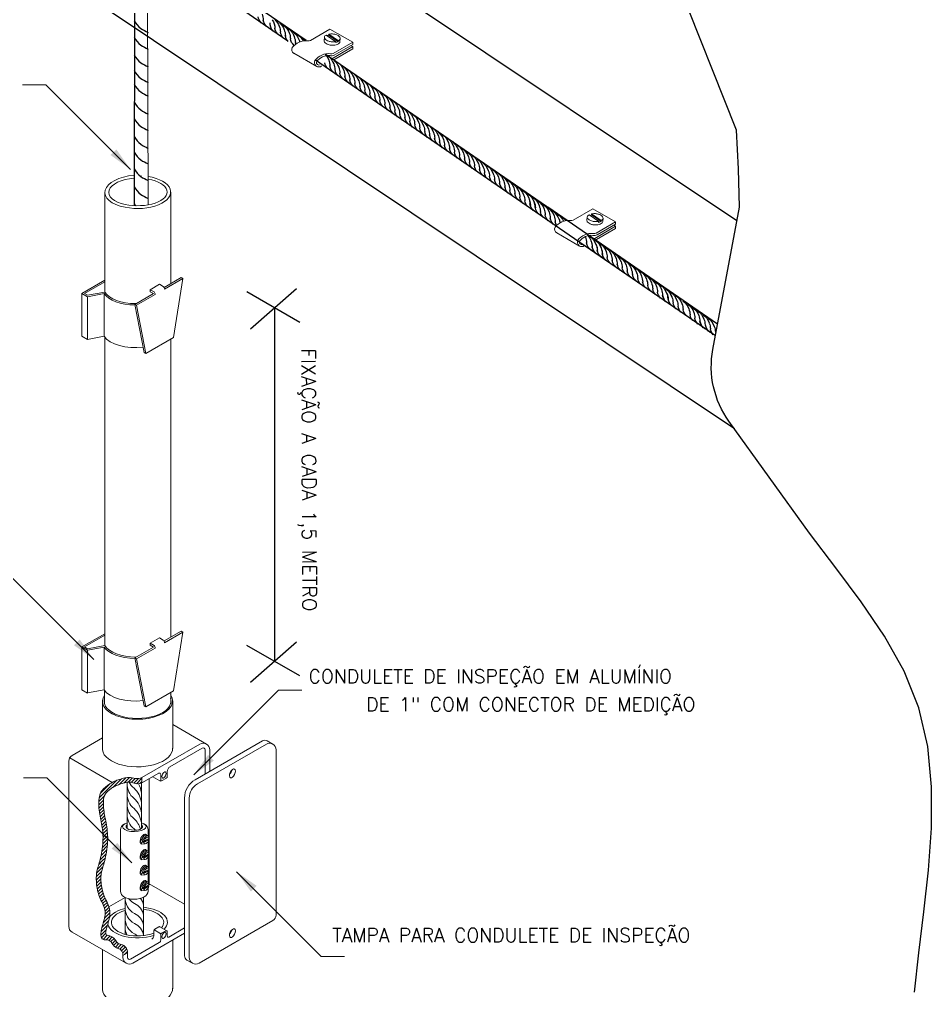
# Paper-space layout 'Layout4' of a CAD drawing. Header units: millimetres. Extents: x 16 to 267, y 19 to 196.
# Drawn here: x 104.57 to 126.52, y 135.41 to 158.77 of the extents above; entities that cross this region are included whole.
import ezdxf
from ezdxf.enums import TextEntityAlignment as Align

# ---------------------------------------------------------------- set-up
doc = ezdxf.new("R2010")
doc.units = ezdxf.units.MM
for name, color, linetype in [('C01', 1, 'Continuous'), ('C02', 42, 'Continuous'), ('C025', 42, 'Continuous'), ('C03', 7, 'Continuous')]:
    doc.layers.add(name, color=color, linetype=linetype)
doc.layers.add('Cabo 16 mm²', color=1, linetype='Continuous', lineweight=20)
doc.styles.add('80CL', font='romans.shx', dxfattribs={"height": 2})
pattern_1 = [(45, (140.13658, 92.15463), (-0.039774756, 0.039774756), [])]

# ---------------------------------------------------------------- blocks, each defined once
blk = doc.blocks.new('A$C2D186BC3')
at = {"layer": 'C02', "lineweight": 0}
for p, q in [((0.0129, 0.0398), (0.0942, 0.0867)), ((0.0129, 0.0319), (0.0942, 0.0789)), ((0.0328, 0.0309), (0.1141, 0.0779)), ((0.0942, 0.0867), (0.0942, 0.0789)), ((0.0942, 0.0789), (0.1065, 0.0734)), ((0, 0.0588), (0, 0.0318)), ((0.0129, 0.0398), (0.0129, 0.0319)), ((0.0129, 0.0319), (0.0328, 0.0231)), ((0.0328, 0.0309), (0.0328, 0.0231)), ((0.127, 0.0588), (0.127, 0.0318))]:
    blk.add_line(p, q, dxfattribs=at)
for points in [[(0.0942, 0.0867, 0.016409), (0.0892, 0.0879, 0.051099), (0.0635, 0.0906, 0.051099), (0.0378, 0.0879, 0.064948), (0.0186, 0.0813, 0.104203), (0.0039, 0.0696, 0.174705), (0, 0.0588, 0.174705), (0.0039, 0.0481, 0.06738), (0.0129, 0.0398, 0.064948)], [(0.127, 0.0588, 0.174705), (0.1231, 0.0696, 0.06738), (0.1141, 0.0779, 0.064948)], [(0, 0.0318, 0.174705), (0.0039, 0.021, 0.104203), (0.0186, 0.0093, 0.064948), (0.0378, 0.0026, 0.051099), (0.0635, 0, 0.051099), (0.0892, 0.0026, 0.064948), (0.1084, 0.0093, 0.104203), (0.1231, 0.021, 0.174705), (0.127, 0.0318, 0.174705)], [(0.0328, 0.0309, 0.016409), (0.0378, 0.0297, 0.051099), (0.0635, 0.0271, 0.051099), (0.0892, 0.0297, 0.064948), (0.1084, 0.0364, 0.104203), (0.1231, 0.0481, 0.174705), (0.127, 0.0588, 0.174705)]]:
    blk.add_lwpolyline(points, format="xyb", dxfattribs=at)

psp = doc.layouts.new('Layout4')

# ---------------------------------------------------------------- hatches: boundary and pattern name
at = {"layer": 'C01', "lineweight": 0}
h = psp.add_hatch(dxfattribs=at)
h.set_pattern_fill('ANSI31', color=256, scale=0.45, style=0)
h.set_pattern_definition(pattern_1)
h.paths.add_polyline_path([(106.805, 140.421), (106.803, 140.42), (106.778, 140.406), (106.753, 140.39), (106.728, 140.374), (106.705, 140.357), (106.682, 140.34), (106.659, 140.321), (106.636, 140.302), (106.613, 140.282), (106.592, 140.26), (106.571, 140.236), (106.552, 140.21), (106.535, 140.182), (106.52, 140.15), (106.507, 140.116), (106.497, 140.077), (106.49, 140.036), (106.485, 139.992), (106.483, 139.946), (106.482, 139.899), (106.484, 139.85), (106.487, 139.801), (106.492, 139.753), (106.498, 139.704), (106.506, 139.657), (106.514, 139.61), (106.523, 139.563), (106.532, 139.517), (106.541, 139.47), (106.55, 139.424), (106.558, 139.379), (106.566, 139.333), (106.572, 139.287), (106.578, 139.24), (106.582, 139.193), (106.584, 139.144), (106.586, 139.095), (106.585, 139.044), (106.583, 138.992), (106.579, 138.937), (106.574, 138.882), (106.567, 138.826), (106.558, 138.771), (106.549, 138.717), (106.539, 138.664), (106.528, 138.615), (106.517, 138.568), (106.507, 138.532), (106.624, 138.532), (106.626, 138.541), (106.638, 138.59), (106.649, 138.642), (106.66, 138.696), (106.67, 138.753), (106.678, 138.811), (106.686, 138.869), (106.691, 138.928), (106.696, 138.985), (106.698, 139.041), (106.698, 139.096), (106.697, 139.149), (106.694, 139.201), (106.689, 139.251), (106.684, 139.301), (106.677, 139.35), (106.669, 139.398), (106.661, 139.445), (106.652, 139.492), (106.642, 139.538), (106.633, 139.584), (106.625, 139.63), (106.617, 139.675), (106.61, 139.72), (106.604, 139.766), (106.599, 139.811), (106.596, 139.856), (106.595, 139.9), (106.595, 139.943), (106.597, 139.983), (106.601, 140.02), (106.607, 140.054), (106.615, 140.082), (106.624, 140.107), (106.634, 140.128), (106.646, 140.148), (106.659, 140.166), (106.674, 140.183), (106.691, 140.2), (106.71, 140.217), (106.73, 140.234), (106.751, 140.251), (106.772, 140.267), (106.792, 140.282), (106.814, 140.296), (106.835, 140.309), (106.857, 140.322), (106.88, 140.334), (106.904, 140.345), (106.93, 140.356), (106.956, 140.366), (106.985, 140.376), (107.014, 140.385), (107.044, 140.394), (107.074, 140.402), (107.104, 140.41), (107.118, 140.413), (107.134, 140.417), (107.162, 140.423), (107.187, 140.426), (107.21, 140.428), (107.233, 140.427), (107.258, 140.423), (107.287, 140.415), (107.305, 140.408, 0.179506), (107.523, 140.408), (107.523, 140.538, -0.165926), (107.326, 140.521), (107.323, 140.522), (107.282, 140.534), (107.244, 140.539), (107.208, 140.541), (107.175, 140.538), (107.142, 140.533), (107.11, 140.527), (107.078, 140.519), (107.045, 140.511), (107.013, 140.502), (106.981, 140.493), (106.949, 140.483), (106.918, 140.472), (106.887, 140.46), (106.858, 140.448), (106.83, 140.434)])
h = psp.add_hatch(dxfattribs=at)
h.set_pattern_fill('ANSI31', color=256, scale=0.45, style=0)
h.set_pattern_definition(pattern_1)
h.paths.add_polyline_path([(106.624, 138.532), (106.507, 138.532), (106.506, 138.526), (106.494, 138.487), (106.483, 138.45), (106.473, 138.416), (106.463, 138.383), (106.453, 138.35), (106.445, 138.316), (106.438, 138.282), (106.432, 138.245), (106.428, 138.207), (106.425, 138.168), (106.424, 138.128), (106.424, 138.086), (106.425, 138.045), (106.428, 138.002), (106.432, 137.96), (106.437, 137.917), (106.445, 137.875), (106.453, 137.833), (106.463, 137.791), (106.474, 137.75), (106.487, 137.709), (106.502, 137.669), (106.518, 137.629), (106.536, 137.59), (106.554, 137.551), (106.572, 137.513), (106.59, 137.474), (106.606, 137.436), (106.62, 137.398), (106.63, 137.359), (106.636, 137.32), (106.638, 137.28), (106.636, 137.24), (106.631, 137.199), (106.622, 137.159), (106.616, 137.134), (106.732, 137.134), (106.732, 137.134), (106.742, 137.181), (106.748, 137.229), (106.751, 137.28), (106.749, 137.332), (106.74, 137.383), (106.729, 137.425), (106.727, 137.431), (106.711, 137.477), (106.693, 137.52), (106.674, 137.56), (106.656, 137.599), (106.638, 137.637), (106.622, 137.673), (106.607, 137.709), (106.594, 137.745), (106.582, 137.782), (106.572, 137.819), (106.563, 137.857), (106.555, 137.895), (106.549, 137.934), (106.544, 137.973), (106.54, 138.011), (106.537, 138.05), (106.536, 138.088), (106.536, 138.126), (106.537, 138.162), (106.54, 138.197), (106.544, 138.23), (106.549, 138.262), (106.555, 138.291), (106.562, 138.321), (106.571, 138.351), (106.58, 138.383), (106.591, 138.417), (106.602, 138.455), (106.614, 138.496)])
h = psp.add_hatch(dxfattribs=at)
h.set_pattern_fill('ANSI31', color=256, scale=0.45, style=0)
h.set_pattern_definition(pattern_1)
h.paths.add_polyline_path([(106.69, 136.98), (106.698, 137.007), (106.709, 137.047), (106.721, 137.09), (106.732, 137.134), (106.616, 137.134), (106.612, 137.118), (106.601, 137.078), (106.59, 137.039), (106.578, 137), (106.576, 136.991)])
h = psp.add_hatch(dxfattribs=at)
h.set_pattern_fill('ANSI31', color=256, scale=0.45, style=0)
h.set_pattern_definition(pattern_1)
h.paths.add_polyline_path([(106.69, 136.98), (106.576, 136.991), (106.568, 136.962), (106.559, 136.926), (106.551, 136.89), (106.544, 136.857), (106.539, 136.825), (106.536, 136.795), (106.535, 136.767), (106.535, 136.757), (106.653, 136.77, -0.151546), (106.649, 136.795), (106.651, 136.81), (106.655, 136.837), (106.661, 136.867), (106.668, 136.9), (106.677, 136.934), (106.687, 136.969)])
h = psp.add_hatch(dxfattribs=at)
h.set_pattern_fill('ANSI31', color=256, scale=0.45, style=0)
h.set_pattern_definition(pattern_1)
h.paths.add_polyline_path([(106.653, 136.77), (106.535, 136.757), (106.535, 136.742), (106.538, 136.72), (106.542, 136.7), (106.549, 136.683), (106.557, 136.669), (106.568, 136.657), (106.581, 136.648), (106.595, 136.641), (106.611, 136.637), (106.63, 136.635), (106.649, 136.634), (106.67, 136.634), (106.692, 136.632), (106.714, 136.627), (106.735, 136.619), (106.757, 136.606), (106.778, 136.587), (106.788, 136.574, 0.009996), (106.793, 136.564), (106.872, 136.65, 0.201221), (106.688, 136.745, -0.272287)])
h = psp.add_hatch(dxfattribs=at)
h.set_pattern_fill('ANSI31', color=256, scale=0.45, style=0)
h.set_pattern_definition(pattern_1)
h.paths.add_polyline_path([(106.966, 136.422, -0.364199), (107.063, 136.26), (107.175, 136.325, 0.367718), (107.021, 136.526, -0.282329), (106.887, 136.63, 0.023274), (106.872, 136.65), (106.793, 136.564, 0.20013), (106.954, 136.426, -0.021783)])

# ---------------------------------------------------------------- linework, layer by layer
at = {"layer": 'C01'}
for p, q in [((111.236, 152.29), (110.136, 151.32)), ((111.317, 151.48), (110.047, 152.213)), ((110.713, 151.828), (110.713, 143.328)), ((111.317, 142.98), (110.047, 143.712)), ((111.236, 143.79), (110.136, 142.82))]:
    psp.add_line(p, q, dxfattribs=at)
at = {"layer": 'C01', "lineweight": 0}
for p, q in [((107.523, 140.538), (107.523, 140.408)), ((107.477, 137.627), (107.496, 137.634)), ((107.063, 136.26), (107.175, 136.325))]:
    psp.add_line(p, q, dxfattribs=at)
at = {"layer": 'C01'}
psp.add_lwpolyline([(126.106, 135.374), (126.209, 136.325), (126.33, 137.309), (126.44, 138.312), (126.511, 139.319), (126.516, 140.314), (126.425, 141.284), (126.211, 142.214), (125.857, 143.095), (125.384, 143.937), (124.825, 144.759), (124.213, 145.578), (123.58, 146.41), (121.64, 149.107, -0.204592), (121.255, 150.832), (121.892, 154.256), (121.869, 155.178), (121.82, 156.107), (118.955, 163.325)], format="xyb", dxfattribs=at)
at = {"layer": 'C01', "lineweight": 0}
for points in [[(107.328, 140.52), (107.323, 140.522), (107.282, 140.534), (107.244, 140.539), (107.208, 140.541), (107.175, 140.538), (107.142, 140.533), (107.11, 140.527), (107.078, 140.519), (107.045, 140.511), (107.013, 140.502), (106.981, 140.493), (106.949, 140.483), (106.918, 140.472), (106.887, 140.46), (106.858, 140.448), (106.83, 140.434), (106.803, 140.42), (106.778, 140.406), (106.753, 140.39), (106.728, 140.374), (106.705, 140.357), (106.682, 140.34), (106.659, 140.321), (106.636, 140.302), (106.613, 140.282), (106.592, 140.26), (106.571, 140.236), (106.552, 140.21), (106.535, 140.182), (106.52, 140.15), (106.507, 140.116), (106.497, 140.077), (106.49, 140.036), (106.485, 139.992), (106.483, 139.946), (106.482, 139.899), (106.484, 139.85), (106.487, 139.801), (106.492, 139.753), (106.498, 139.704), (106.506, 139.657), (106.514, 139.61), (106.523, 139.563), (106.532, 139.517), (106.541, 139.47), (106.55, 139.424), (106.558, 139.379), (106.566, 139.333), (106.572, 139.287), (106.578, 139.24), (106.582, 139.193), (106.584, 139.144), (106.586, 139.095), (106.585, 139.044), (106.583, 138.992), (106.579, 138.937), (106.574, 138.882), (106.567, 138.826), (106.558, 138.771), (106.549, 138.717), (106.539, 138.664), (106.528, 138.615), (106.517, 138.568), (106.506, 138.526), (106.494, 138.487), (106.483, 138.45), (106.473, 138.416), (106.463, 138.383), (106.453, 138.35), (106.445, 138.316), (106.438, 138.282), (106.432, 138.245), (106.428, 138.207), (106.425, 138.168), (106.424, 138.128), (106.424, 138.086), (106.425, 138.045), (106.428, 138.002), (106.432, 137.96), (106.437, 137.917), (106.445, 137.875), (106.453, 137.833), (106.463, 137.791), (106.474, 137.75), (106.487, 137.709), (106.502, 137.669), (106.518, 137.629), (106.536, 137.59), (106.554, 137.551), (106.572, 137.513), (106.59, 137.474), (106.606, 137.436), (106.62, 137.398), (106.63, 137.359), (106.636, 137.32), (106.638, 137.28), (106.636, 137.24), (106.631, 137.199), (106.622, 137.159), (106.612, 137.118), (106.601, 137.078), (106.59, 137.039), (106.578, 137), (106.568, 136.962), (106.559, 136.926), (106.551, 136.89), (106.544, 136.857), (106.539, 136.825), (106.536, 136.795), (106.535, 136.767), (106.535, 136.742), (106.538, 136.72), (106.542, 136.7), (106.549, 136.683), (106.557, 136.669), (106.568, 136.657), (106.581, 136.648), (106.595, 136.641), (106.611, 136.637), (106.63, 136.635), (106.649, 136.634), (106.67, 136.634), (106.692, 136.632), (106.714, 136.627), (106.735, 136.619), (106.757, 136.606), (106.778, 136.587), (106.788, 136.574)], [(107.305, 140.408), (107.287, 140.415), (107.258, 140.423), (107.233, 140.427), (107.21, 140.428), (107.187, 140.426), (107.162, 140.423), (107.134, 140.417), (107.104, 140.41), (107.074, 140.402), (107.044, 140.394), (107.014, 140.385), (106.985, 140.376), (106.956, 140.366), (106.93, 140.356), (106.904, 140.345), (106.88, 140.334), (106.857, 140.322), (106.835, 140.309), (106.814, 140.296), (106.792, 140.282), (106.772, 140.267), (106.751, 140.251), (106.73, 140.234), (106.71, 140.217), (106.691, 140.2), (106.674, 140.183), (106.659, 140.166), (106.646, 140.148), (106.634, 140.128), (106.624, 140.107), (106.615, 140.082), (106.607, 140.054), (106.601, 140.02), (106.597, 139.983), (106.595, 139.943), (106.595, 139.9), (106.596, 139.856), (106.599, 139.811), (106.604, 139.766), (106.61, 139.72), (106.617, 139.675), (106.625, 139.63), (106.633, 139.584), (106.642, 139.538), (106.652, 139.492), (106.661, 139.445), (106.669, 139.398), (106.677, 139.35), (106.684, 139.301), (106.689, 139.251), (106.694, 139.201), (106.697, 139.149), (106.698, 139.096), (106.698, 139.041), (106.696, 138.985), (106.691, 138.928), (106.686, 138.869), (106.678, 138.811), (106.67, 138.753), (106.66, 138.696), (106.649, 138.642), (106.638, 138.59), (106.626, 138.541), (106.614, 138.496), (106.602, 138.455), (106.591, 138.417), (106.58, 138.383), (106.571, 138.351), (106.562, 138.321), (106.555, 138.291), (106.549, 138.262), (106.544, 138.23), (106.54, 138.197), (106.537, 138.162), (106.536, 138.126), (106.536, 138.088), (106.537, 138.05), (106.54, 138.011), (106.544, 137.973), (106.549, 137.934), (106.555, 137.895), (106.563, 137.857), (106.572, 137.819), (106.582, 137.782), (106.594, 137.745), (106.607, 137.709), (106.622, 137.673), (106.638, 137.637), (106.656, 137.599), (106.674, 137.56), (106.693, 137.52), (106.711, 137.477), (106.727, 137.431), (106.74, 137.383), (106.749, 137.332), (106.751, 137.28), (106.748, 137.229), (106.742, 137.181), (106.732, 137.134), (106.721, 137.09), (106.709, 137.047), (106.698, 137.007), (106.687, 136.969), (106.677, 136.934), (106.668, 136.9), (106.661, 136.867), (106.655, 136.837), (106.651, 136.81), (106.649, 136.795)]]:
    psp.add_lwpolyline(points, dxfattribs=at)
for centre, radius, start, end in [((107.104, 154.589), 0.57, 45.0135, 46.6951), ((107.577, 140.364), 0.408, 175.2874, 233.1387), ((107.577, 140.609), 0.408, 206.2478, 233.1387), ((107.414, 140.701), 0.313, 249.5501, 290.2563), ((107.4, 140.817), 0.305, 256.0686, 293.7528), ((106.941, 140.109), 0.57, 6.1981, 29.4051), ((107.577, 140.12), 0.408, 175.2874, 233.1387), ((106.941, 139.867), 0.57, 6.1981, 46.6951), ((107.577, 139.875), 0.408, 175.2874, 233.1387), ((106.941, 139.622), 0.57, 6.1981, 46.6951), ((107.577, 139.631), 0.408, 175.2874, 233.1387), ((106.941, 139.378), 0.57, 6.1981, 46.6951), ((106.941, 139.133), 0.57, 16.7956, 46.6951), ((106.941, 138.889), 0.57, 42.2486, 46.6951), ((107.55, 137.65), 0.433, 180, 240.8925), ((107.55, 137.89), 0.433, 218.1832, 240.8925), ((107.167, 137.392), 0.4, 10.504, 37.563), ((107.55, 137.409), 0.433, 180, 240.8925), ((107.167, 137.151), 0.4, 10.504, 64.395), ((107.55, 137.158), 0.433, 180, 240.8925), ((107.167, 136.91), 0.4, 10.504, 64.395), ((107.55, 136.938), 0.433, 180, 204.6487), ((107.167, 136.67), 0.4, 10.504, 64.395), ((106.692, 136.788), 0.0431, 169.951, 265.0677), ((106.666, 136.478), 0.268, 34.4772, 85.319), ((107.038, 136.687), 0.162, 200.8029, 263.8665), ((107.167, 136.419), 0.4, 50.7397, 64.395), ((107.038, 136.687), 0.275, 204.445, 254.6711), ((106.918, 136.284), 0.147, 350.7956, 75.8334), ((106.98, 136.335), 0.195, 357.0861, 77.8436)]:
    psp.add_arc(centre, radius, start, end, dxfattribs=at)
at = {"layer": 'C01', "extrusion": (0, 0, -1)}
for centre, major_axis, ratio, start_param, end_param in [((110.578, 158.869), (0.199, 0.169), 1, 3.086024, 3.69676), ((110.039, 158.743), (0.306, 0.261), 1, 0.325539, 0.682194), ((110.699, 158.792), (-0.169, 0.199), 1, 4.421122, 5.267557), ((110.867, 158.664), (0.197, 0.168), 1, 3.131231, 3.943532), ((110.346, 158.546), (0.286, 0.243), 1, 0.110256, 0.688635), ((110.411, 158.452), (0.335, 0.285), 1, -0.084706, 0.35682), ((110.451, 158.453), (0.306, 0.261), 1, 0.325539, 0.682194), ((110.529, 158.37), (-0.285, 0.335), 1, 1.482843, 1.927616), ((110.704, 158.322), (0.289, 0.246), 1, -0.087282, 0.379211), ((110.979, 158.592), (-0.169, 0.199), 1, 4.65682, 5.267557), ((111.111, 158.501), (0.199, 0.169), 1, 3.086024, 3.69676), ((110.569, 158.371), (0.306, 0.261), 1, 0.325539, 0.682194), ((111.229, 158.419), (-0.169, 0.199), 1, 4.65682, 5.267557), ((110.69, 158.294), (-0.261, 0.306), 1, 1.896336, 2.25299), ((110.77, 158.203), (-0.285, 0.335), 1, 1.477887, 1.927616), ((110.81, 158.205), (0.306, 0.261), 1, 0.325539, 0.682194), ((110.889, 158.122), (0.335, 0.285), 1, -0.096315, 0.35682), ((111.064, 158.073), (0.289, 0.246), 1, -0.096967, 0.218622), ((111.35, 158.343), (-0.094, 0.247), 0.985763, 4.210726, 4.921072), ((111.47, 158.253), (-0.169, 0.199), 1, 5.121927, 5.267557), ((110.929, 158.123), (-0.261, 0.306), 1, 1.896336, 2.007008), ((111.657, 157.666), (0.289, 0.246), 1, -0.087282, 0.379211), ((111.723, 157.548), (-0.285, 0.335), 1, 1.477887, 1.927616), ((112.182, 157.764), (0.199, 0.169), 1, 3.086024, 3.69676), ((111.643, 157.639), (0.306, 0.261), 1, 0.325539, 0.682194), ((112.303, 157.687), (-0.169, 0.199), 1, 4.421122, 5.267557), ((111.763, 157.549), (-0.261, 0.306), 1, 1.896336, 2.25299), ((111.842, 157.466), (-0.285, 0.335), 1, 1.474481, 1.927616), ((112.017, 157.418), (-0.246, 0.289), 1, 1.473829, 1.950007), ((112.424, 157.598), (0.199, 0.169), 1, 3.086024, 3.69676), ((111.882, 157.467), (0.306, 0.261), 1, 0.325539, 0.682194), ((112.542, 157.516), (-0.169, 0.199), 1, 4.65682, 5.267557), ((112.003, 157.39), (-0.261, 0.306), 1, 1.896336, 2.25299), ((112.083, 157.3), (0.335, 0.285), 1, -0.101526, 0.35682), ((112.663, 157.439), (-0.169, 0.199), 1, 4.421122, 5.267557), ((112.123, 157.301), (0.306, 0.261), 1, 0.325539, 0.682194), ((112.202, 157.218), (0.335, 0.285), 1, -0.105116, 0.35682), ((112.376, 157.17), (-0.246, 0.289), 1, 1.463547, 1.950007), ((112.783, 157.35), (-0.169, 0.199), 1, 4.65682, 5.267557), ((112.242, 157.219), (0.306, 0.261), 1, 0.325539, 0.682194), ((112.902, 157.268), (-0.169, 0.199), 1, 4.65682, 5.267557), ((112.363, 157.142), (-0.261, 0.306), 1, 1.896336, 2.25299), ((112.443, 157.052), (0.335, 0.285), 1, -0.110626, 0.35682), ((112.483, 157.053), (0.306, 0.261), 1, 0.325539, 0.682194), ((112.561, 156.97), (-0.285, 0.335), 1, 1.456361, 1.927616), ((112.736, 156.922), (0.289, 0.246), 1, -0.118258, 0.379211), ((113.023, 157.191), (0.199, 0.169), 1, 2.850325, 3.69676), ((113.143, 157.101), (-0.169, 0.199), 1, 4.65682, 5.267557), ((112.601, 156.971), (-0.261, 0.306), 1, 1.896336, 2.25299), ((113.262, 157.019), (0.199, 0.169), 1, 3.086024, 3.69676), ((112.722, 156.894), (-0.261, 0.306), 1, 1.896336, 2.25299), ((112.803, 156.803), (-0.285, 0.335), 1, 1.450493, 1.927616), ((112.842, 156.805), (0.306, 0.261), 1, 0.325539, 0.682194), ((112.921, 156.721), (-0.285, 0.335), 1, 1.44642, 1.927616), ((113.096, 156.673), (0.289, 0.246), 1, -0.130172, 0.379211), ((113.382, 156.943), (0.199, 0.169), 1, 2.850325, 3.69676), ((113.503, 156.853), (-0.169, 0.199), 1, 4.65682, 5.267557), ((112.961, 156.723), (-0.261, 0.306), 1, 1.896336, 2.25299), ((113.621, 156.771), (0.199, 0.169), 1, 3.086024, 3.69676), ((113.082, 156.646), (0.306, 0.261), 1, 0.325539, 0.682194), ((113.162, 156.555), (-0.285, 0.335), 1, 1.440113, 1.927616), ((113.281, 156.473), (0.335, 0.285), 1, -0.135087, 0.35682), ((113.202, 156.556), (-0.261, 0.306), 1, 1.896336, 2.25299), ((113.455, 156.425), (-0.246, 0.289), 1, 1.427533, 1.950007), ((113.742, 156.695), (-0.169, 0.199), 1, 4.421122, 5.267557), ((113.862, 156.605), (0.199, 0.169), 1, 3.086024, 3.69676), ((113.321, 156.474), (0.306, 0.261), 1, 0.325539, 0.682194), ((113.981, 156.523), (0.199, 0.169), 1, 3.086024, 3.69676), ((113.522, 156.307), (0.335, 0.285), 1, -0.14195, 0.35682), ((113.442, 156.398), (0.306, 0.261), 1, 0.325539, 0.682194), ((113.641, 156.225), (0.335, 0.285), 1, -0.146778, 0.35682), ((113.815, 156.177), (0.289, 0.246), 1, -0.271265, 0.379211), ((114.102, 156.446), (-0.169, 0.199), 1, 4.421122, 5.267557), ((113.562, 156.308), (-0.261, 0.306), 1, 1.896336, 2.25299), ((114.222, 156.357), (0.199, 0.169), 1, 3.086024, 3.69676), ((113.681, 156.226), (0.306, 0.261), 1, 0.325539, 0.682194), ((114.341, 156.275), (-0.169, 0.199), 1, 4.65682, 5.267557), ((113.882, 156.059), (0.335, 0.285), 1, -0.208787, 0.35682), ((113.801, 156.15), (0.306, 0.261), 1, 0.325539, 0.682194), ((114, 155.977), (-0.285, 0.335), 1, 1.362009, 1.927616), ((114.175, 155.929), (-0.246, 0.289), 1, 1.299531, 1.950007), ((114.462, 156.198), (-0.169, 0.199), 1, 4.421122, 5.267557), ((113.922, 156.06), (0.306, 0.261), 1, 0.325539, 0.682194), ((114.582, 156.109), (0.199, 0.169), 1, 3.086024, 3.69676), ((114.04, 155.978), (0.306, 0.261), 1, 0.325539, 0.682194), ((114.241, 155.811), (-0.285, 0.335), 1, 1.362009, 1.927616), ((114.161, 155.901), (-0.261, 0.306), 1, 1.896336, 2.25299), ((114.36, 155.729), (-0.285, 0.335), 1, 1.362009, 1.927616), ((114.535, 155.681), (-0.246, 0.289), 1, 1.299531, 1.950007), ((114.7, 156.027), (-0.169, 0.199), 1, 4.65682, 5.267557), ((114.821, 155.95), (0.199, 0.169), 1, 2.850325, 3.69676), ((114.281, 155.812), (0.306, 0.261), 1, 0.325539, 0.682194), ((114.941, 155.861), (-0.169, 0.199), 1, 4.65682, 5.267557), ((114.4, 155.73), (-0.261, 0.306), 1, 1.896336, 2.25299), ((114.601, 155.563), (-0.285, 0.335), 1, 1.362009, 1.927616), ((114.521, 155.653), (-0.261, 0.306), 1, 1.896336, 2.25299), ((114.72, 155.481), (-0.285, 0.335), 1, 1.362009, 1.927616), ((115.06, 155.779), (0.199, 0.169), 1, 3.086024, 3.69676), ((115.181, 155.702), (0.199, 0.169), 1, 2.850325, 3.69676), ((114.641, 155.564), (0.306, 0.261), 1, 0.325539, 0.682194), ((115.301, 155.612), (-0.169, 0.199), 1, 4.65682, 5.267557), ((114.894, 155.432), (0.289, 0.246), 1, -0.271265, 0.379211), ((114.76, 155.482), (-0.261, 0.306), 1, 1.896336, 2.25299), ((114.961, 155.314), (-0.285, 0.335), 1, 1.362009, 1.927616), ((114.881, 155.405), (0.306, 0.261), 1, 0.325539, 0.682194), ((115.079, 155.232), (0.335, 0.285), 1, -0.208787, 0.35682), ((115.42, 155.53), (0.199, 0.169), 1, 3.086024, 3.69676), ((115.541, 155.454), (0.199, 0.169), 1, 2.850325, 3.69676), ((115.001, 155.316), (-0.261, 0.306), 1, 1.896336, 2.25299), ((115.661, 155.364), (0.199, 0.169), 1, 3.086024, 3.69676), ((115.254, 155.184), (-0.246, 0.289), 1, 1.299531, 1.950007), ((115.119, 155.234), (-0.261, 0.306), 1, 1.896336, 2.25299), ((115.32, 155.066), (-0.285, 0.335), 1, 1.362009, 1.927616), ((115.24, 155.157), (0.306, 0.261), 1, 0.325539, 0.682194), ((115.439, 154.984), (-0.285, 0.335), 1, 1.362009, 1.927616), ((115.779, 155.282), (0.199, 0.169), 1, 3.086024, 3.69676), ((115.9, 155.206), (-0.169, 0.199), 1, 4.421122, 5.267557), ((115.36, 155.067), (-0.261, 0.306), 1, 1.896336, 2.25299), ((116.02, 155.116), (-0.169, 0.199), 1, 4.65682, 5.267557), ((115.614, 154.936), (-0.246, 0.289), 1, 1.299531, 1.950007), ((115.479, 154.985), (0.306, 0.261), 1, 0.325539, 0.682194), ((115.736, 154.852), (-0.246, 0.289), 1, 1.299531, 1.950007), ((115.812, 154.727), (-0.285, 0.335), 1, 1.362009, 1.927616), ((116.139, 155.034), (-0.169, 0.199), 1, 4.65682, 5.267557), ((115.6, 154.909), (-0.261, 0.306), 1, 1.896336, 2.25299), ((116.26, 154.957), (0.199, 0.169), 1, 2.850325, 3.69676), ((115.722, 154.824), (-0.261, 0.306), 1, 1.896336, 2.25299), ((116.392, 154.866), (-0.203, 0.203), 0.90598, 4.520165, 5.329192), ((115.93, 154.645), (0.335, 0.285), 1, -0.208787, 0.35682), ((115.852, 154.728), (-0.261, 0.306), 1, 1.896336, 2.25299), ((116.105, 154.597), (-0.246, 0.289), 1, 1.299531, 1.950007), ((116.171, 154.479), (-0.285, 0.335), 1, 1.362009, 1.927616), ((116.512, 154.777), (0.199, 0.169), 1, 3.086024, 3.69676), ((115.97, 154.646), (-0.261, 0.306), 1, 1.896336, 2.25299), ((116.63, 154.695), (0.199, 0.169), 1, 3.086024, 3.69676), ((116.091, 154.57), (0.306, 0.261), 1, 0.325539, 0.682194), ((116.29, 154.397), (-0.285, 0.335), 1, 1.362009, 1.927616), ((116.211, 154.48), (-0.261, 0.306), 1, 1.896336, 2.25299), ((116.465, 154.349), (-0.246, 0.289), 1, 1.299531, 1.950007), ((116.751, 154.618), (-0.169, 0.199), 1, 4.421122, 5.267557), ((116.871, 154.529), (-0.169, 0.199), 1, 4.65682, 5.267557), ((116.33, 154.398), (0.306, 0.261), 1, 0.325539, 0.682194), ((116.99, 154.447), (-0.169, 0.199), 1, 4.65682, 5.267557), ((116.587, 154.265), (-0.246, 0.289), 1, 1.299531, 1.950007), ((116.451, 154.321), (-0.261, 0.306), 1, 1.896336, 2.25299), ((116.462, 154.307), (-0.261, 0.306), 1, 1.896336, 2.25299), ((116.719, 154.174), (-0.246, 0.289), 1, 1.299531, 1.950007), ((116.663, 154.14), (-0.285, 0.335), 1, 1.362009, 1.927616), ((116.573, 154.237), (-0.261, 0.306), 1, 1.896336, 2.25299), ((116.583, 154.231), (0.306, 0.261), 1, 0.325539, 0.682194), ((116.781, 154.058), (0.335, 0.285), 1, -0.208787, 0.35682), ((117.111, 154.37), (0.199, 0.169), 1, 2.850325, 3.69676), ((117.122, 154.356), (0.199, 0.169), 1, 3.086024, 3.69676), ((117.243, 154.279), (0.199, 0.169), 1, 2.850325, 3.69676), ((116.703, 154.141), (-0.261, 0.306), 1, 1.896336, 2.25299), ((117.363, 154.19), (0.199, 0.169), 1, 3.086024, 3.69676), ((116.956, 154.01), (-0.246, 0.289), 1, 1.299531, 1.950007), ((116.821, 154.059), (-0.261, 0.306), 1, 1.896336, 2.25299), ((117.022, 153.892), (-0.285, 0.335), 1, 1.362009, 1.927616), ((116.942, 153.982), (0.306, 0.261), 1, 0.325539, 0.682194), ((117.141, 153.81), (-0.285, 0.335), 1, 1.362009, 1.927616), ((117.481, 154.108), (0.199, 0.169), 1, 3.086024, 3.69676), ((117.602, 154.031), (-0.169, 0.199), 1, 4.421122, 5.267557), ((117.062, 153.893), (-0.261, 0.306), 1, 1.896336, 2.25299), ((117.723, 153.942), (-0.169, 0.199), 1, 4.901769, 5.267557), ((117.316, 153.762), (-0.246, 0.289), 1, 1.299531, 1.858058), ((117.181, 153.811), (0.306, 0.261), 1, 0.325539, 0.539913), ((117.438, 153.677), (-0.246, 0.289), 1, 1.299531, 1.547398), ((117.83, 153.412), (-0.246, 0.289), 1, 1.919263, 1.950007), ((117.816, 153.384), (-0.261, 0.306), 1, 1.896336, 2.25299), ((117.962, 153.321), (-0.246, 0.289), 1, 1.571427, 1.950007), ((118.084, 153.236), (0.289, 0.246), 1, -0.271265, 0.379211), ((117.948, 153.293), (-0.261, 0.306), 1, 1.896336, 2.25299), ((117.953, 153.283), (-0.261, 0.306), 1, 1.896336, 2.25299), ((118.206, 153.152), (-0.246, 0.289), 1, 1.299531, 1.950007), ((118.154, 153.116), (-0.285, 0.335), 1, 1.362009, 1.927616), ((118.476, 153.433), (0.199, 0.169), 1, 2.850325, 3.69676), ((118.608, 153.342), (0.199, 0.169), 1, 2.850325, 3.69676), ((118.613, 153.332), (0.199, 0.169), 1, 3.086024, 3.69676), ((118.07, 153.209), (-0.261, 0.306), 1, 1.896336, 2.25299), ((118.074, 153.207), (0.306, 0.261), 1, 0.325539, 0.682194), ((118.73, 153.258), (0.199, 0.169), 1, 2.850325, 3.69676), ((118.734, 153.255), (0.199, 0.169), 1, 2.850325, 3.69676), ((118.329, 153.068), (-0.246, 0.289), 1, 1.299531, 1.950007), ((118.273, 153.034), (0.335, 0.285), 1, -0.208787, 0.35682), ((118.193, 153.125), (-0.261, 0.306), 1, 1.896336, 2.25299), ((118.194, 153.117), (-0.261, 0.306), 1, 1.896336, 2.25299), ((118.447, 152.986), (-0.246, 0.289), 1, 1.299531, 1.950007), ((118.514, 152.868), (-0.285, 0.335), 1, 1.362009, 1.927616), ((118.853, 153.173), (-0.169, 0.199), 1, 4.421122, 5.267557), ((118.854, 153.166), (0.199, 0.169), 1, 3.086024, 3.69676), ((118.313, 153.035), (-0.261, 0.306), 1, 1.896336, 2.25299), ((118.973, 153.084), (0.199, 0.169), 1, 3.086024, 3.69676), ((118.434, 152.958), (0.306, 0.261), 1, 0.325539, 0.682194), ((119.094, 153.007), (-0.169, 0.199), 1, 4.421122, 5.267557), ((118.632, 152.786), (-0.285, 0.335), 1, 1.362009, 1.927616), ((118.554, 152.869), (-0.261, 0.306), 1, 1.896336, 2.25299), ((118.807, 152.738), (-0.246, 0.289), 1, 1.299531, 1.950007), ((118.929, 152.653), (-0.246, 0.289), 1, 1.299531, 1.950007), ((119.214, 152.918), (-0.169, 0.199), 1, 4.65682, 5.267557), ((118.672, 152.787), (0.306, 0.261), 1, 0.325539, 0.682194), ((119.333, 152.836), (-0.169, 0.199), 1, 4.65682, 5.267557), ((118.793, 152.71), (-0.261, 0.306), 1, 1.896336, 2.25299), ((119.005, 152.529), (-0.285, 0.335), 1, 1.362009, 1.927616), ((118.916, 152.626), (-0.261, 0.306), 1, 1.896336, 2.25299), ((119.124, 152.447), (0.335, 0.285), 1, -0.208787, 0.35682), ((119.453, 152.759), (0.199, 0.169), 1, 2.850325, 3.69676), ((119.585, 152.668), (-0.203, 0.203), 0.90598, 4.520165, 5.329192), ((119.045, 152.53), (-0.261, 0.306), 1, 1.896336, 2.25299), ((119.705, 152.578), (0.199, 0.169), 1, 3.086024, 3.69676), ((119.298, 152.399), (-0.246, 0.289), 1, 1.299531, 1.950007), ((119.164, 152.448), (-0.261, 0.306), 1, 1.896336, 2.25299), ((119.365, 152.28), (-0.285, 0.335), 1, 1.362009, 1.927616), ((119.285, 152.371), (0.306, 0.261), 1, 0.325539, 0.682194), ((119.483, 152.199), (-0.285, 0.335), 1, 1.362009, 1.927616), ((119.824, 152.497), (0.199, 0.169), 1, 3.086024, 3.69676), ((119.945, 152.42), (-0.169, 0.199), 1, 4.421122, 5.267557), ((119.405, 152.282), (-0.261, 0.306), 1, 1.896336, 2.25299), ((120.065, 152.33), (-0.169, 0.199), 1, 4.65682, 5.267557), ((119.658, 152.15), (-0.246, 0.289), 1, 1.299531, 1.950007), ((119.523, 152.2), (0.306, 0.261), 1, 0.325539, 0.682194), ((119.78, 152.066), (-0.246, 0.289), 1, 1.299531, 1.950007), ((119.644, 152.123), (-0.261, 0.306), 1, 1.896336, 2.25299), ((119.912, 151.975), (-0.246, 0.289), 1, 1.299531, 1.950007), ((119.856, 151.941), (-0.285, 0.335), 1, 1.362009, 1.927616), ((120.184, 152.248), (-0.169, 0.199), 1, 4.65682, 5.267557), ((120.304, 152.172), (0.199, 0.169), 1, 2.850325, 3.69676), ((120.315, 152.157), (0.199, 0.169), 1, 3.086024, 3.69676), ((119.767, 152.039), (-0.261, 0.306), 1, 1.896336, 2.25299), ((119.776, 152.032), (0.306, 0.261), 1, 0.325539, 0.682194), ((120.436, 152.081), (0.199, 0.169), 1, 2.850325, 3.69676), ((119.975, 151.86), (0.335, 0.285), 1, -0.208787, 0.35682), ((119.896, 151.943), (-0.261, 0.306), 1, 1.896336, 2.25299), ((120.149, 151.811), (-0.246, 0.289), 1, 1.299531, 1.950007), ((120.556, 151.991), (0.199, 0.169), 1, 3.086024, 3.69676), ((120.015, 151.861), (-0.261, 0.306), 1, 1.896336, 2.25299), ((120.675, 151.909), (0.199, 0.169), 1, 3.086024, 3.69676), ((120.136, 151.784), (0.306, 0.261), 1, 0.325539, 0.682194), ((120.263, 151.656), (-0.285, 0.335), 1, 1.362009, 1.927616), ((120.796, 151.833), (-0.169, 0.199), 1, 4.421122, 5.267557), ((120.382, 151.574), (-0.285, 0.335), 1, 1.362009, 1.927616), ((120.303, 151.657), (-0.261, 0.306), 1, 1.896336, 2.25299), ((120.556, 151.525), (-0.246, 0.289), 1, 1.299531, 1.950007), ((120.963, 151.705), (-0.169, 0.199), 1, 4.65682, 5.267557), ((120.422, 151.575), (0.306, 0.261), 1, 0.325539, 0.682194), ((121.082, 151.623), (-0.169, 0.199), 1, 4.65682, 5.267557), ((120.679, 151.441), (-0.246, 0.289), 1, 1.299531, 1.950007), ((120.543, 151.498), (-0.261, 0.306), 1, 1.896336, 2.25299), ((120.81, 151.35), (-0.246, 0.289), 1, 1.299531, 1.950007), ((120.665, 151.414), (-0.261, 0.306), 1, 1.896336, 2.25299), ((120.873, 151.235), (0.335, 0.285), 1, -0.208787, 0.35682), ((121.203, 151.547), (0.199, 0.169), 1, 2.850325, 3.69676), ((121.213, 151.533), (0.199, 0.169), 1, 3.086024, 3.69676), ((121.334, 151.456), (0.199, 0.169), 1, 2.850325, 3.69676), ((120.794, 151.318), (-0.261, 0.306), 1, 1.896336, 2.25299), ((121.455, 151.366), (0.199, 0.169), 1, 3.086024, 3.69676), ((120.913, 151.236), (-0.261, 0.306), 1, 1.896336, 2.25299)]:
    psp.add_ellipse(centre, major_axis=major_axis, ratio=ratio, start_param=start_param, end_param=end_param, dxfattribs=at)
at = {"layer": 'C01', "lineweight": 0}
for centre, ratio, start_param, end_param in [((107.56, 139.058), 0.277631, 3.162124, 5.920702), ((107.591, 139.039), 0.281547, 3.158868, 6.283185), ((107.56, 138.685), 0.277631, 3.162124, 5.920702), ((107.591, 138.667), 0.281547, 3.158868, 6.283185), ((107.56, 138.313), 0.277631, 3.162124, 5.920702), ((107.591, 138.295), 0.281547, 3.158868, 6.283185), ((107.56, 137.941), 0.277631, 3.162124, 5.920702), ((107.591, 137.923), 0.281547, 3.158868, 6.283185)]:
    psp.add_ellipse(centre, major_axis=(-0.074, -0.107), ratio=ratio, start_param=start_param, end_param=end_param, dxfattribs=at)
at = {"layer": 'C01'}
for points in [[(107.331, 158.737), (107.38, 158.667), (107.467, 158.541), (107.615, 158.488), (107.671, 158.452)], [(107.331, 158.339), (107.38, 158.269), (107.467, 158.143), (107.615, 158.089), (107.671, 158.053)], [(107.331, 157.912), (107.38, 157.842), (107.467, 157.716), (107.615, 157.663), (107.671, 157.627)], [(107.331, 157.537), (107.38, 157.467), (107.467, 157.341), (107.615, 157.287), (107.671, 157.251)], [(107.331, 157.21), (107.38, 157.14), (107.467, 157.014), (107.615, 156.96), (107.671, 156.924)], [(107.331, 156.778), (107.38, 156.708), (107.467, 156.582), (107.615, 156.528), (107.671, 156.492)], [(107.331, 156.379), (107.38, 156.31), (107.467, 156.183), (107.615, 156.13), (107.671, 156.094)], [(107.331, 155.953), (107.38, 155.883), (107.467, 155.757), (107.615, 155.703), (107.671, 155.667)], [(107.331, 155.577), (107.38, 155.507), (107.467, 155.381), (107.615, 155.327), (107.671, 155.292)], [(107.331, 155.176), (107.38, 155.106), (107.467, 154.98), (107.615, 154.926), (107.671, 154.891)], [(107.331, 154.744), (107.38, 154.674), (107.467, 154.548), (107.615, 154.494), (107.671, 154.459)]]:
    psp.add_open_spline(points, degree=3, knots=[0, 0, 0, 0, 0.05536196, 0.0999282, 0.0999282, 0.0999282, 0.0999282], dxfattribs=at)
psp.add_open_spline([(107.331, 154.346), (107.344, 154.326), (107.358, 154.307), (107.372, 154.288)], degree=3, dxfattribs=at)
at = {"layer": 'C02'}
for p, q in [((107.369, 169.094), (107.333, 154.299)), ((111.473, 158.257), (107.185, 161.209)), ((111.035, 158.245), (107.702, 160.542)), ((111.458, 158.257), (110.842, 158.681)), ((117.742, 153.933), (111.926, 157.935)), ((117.799, 153.583), (111.693, 157.789)), ((121.368, 151.437), (117.283, 154.249)), ((121.316, 151.159), (117.799, 153.583))]:
    psp.add_line(p, q, dxfattribs=at)
at = {"layer": 'C02', "lineweight": 0}
for p, q in [((107.671, 154.319), (107.622, 168.875)), ((112.044, 158.534), (111.573, 158.261)), ((112.592, 158.22), (112.044, 158.534)), ((112.088, 157.823), (112.592, 158.116)), ((112.121, 157.946), (112.592, 158.22)), ((112.148, 157.91), (112.592, 158.168)), ((112.592, 158.116), (112.547, 158.142)), ((112.592, 158.22), (112.592, 158.168)), ((112.592, 158.116), (112.592, 158.063)), ((111.177, 157.953), (111.725, 157.638)), ((112.134, 157.797), (112.592, 158.063)), ((107.333, 154.299), (107.333, 155.157)), ((106.63, 154.625), (106.63, 152.207)), ((108.213, 154.617), (108.213, 152.413)), ((118.367, 154.214), (117.896, 153.94)), ((118.915, 153.9), (118.367, 154.214)), ((118.233, 154.017), (118.226, 153.936)), ((118.508, 153.911), (118.276, 154.071)), ((118.335, 154.069), (118.297, 154.056)), ((118.337, 154.093), (118.335, 154.069)), ((118.567, 153.91), (118.335, 154.069)), ((118.569, 153.933), (118.337, 154.093)), ((118.444, 153.626), (118.915, 153.9)), ((118.508, 153.911), (118.506, 153.888)), ((118.567, 153.91), (118.506, 153.888)), ((118.569, 153.933), (118.567, 153.91)), ((118.612, 153.987), (118.606, 153.906)), ((118.915, 153.9), (118.915, 153.847)), ((108.213, 153.674), (108.213, 152.413)), ((118.412, 153.502), (118.915, 153.795)), ((118.457, 153.476), (118.915, 153.743)), ((118.471, 153.59), (118.915, 153.847)), ((118.915, 153.795), (118.87, 153.821)), ((118.915, 153.795), (118.915, 153.743)), ((117.501, 153.632), (118.048, 153.318)), ((106.63, 151.123), (106.63, 148.244)), ((108.213, 151.081), (108.213, 146.648)), ((106.63, 148.244), (106.63, 143.702)), ((108.213, 148.203), (108.213, 143.913)), ((106.63, 147.126), (106.63, 144.332)), ((106.624, 142.631), (106.624, 142.311)), ((108.213, 142.581), (108.213, 142.31)), ((110.805, 142.64), (111.367, 142.64)), ((107.17, 139.313), (107.17, 140.424)), ((107.508, 139.312), (107.508, 140.403)), ((107.009, 139.281), (107.009, 137.804)), ((107.009, 139.28), (107.009, 137.8)), ((107.669, 139.281), (107.669, 139.132)), ((107.477, 138.982), (107.483, 138.985)), ((107.486, 138.951), (107.514, 138.967)), ((107.546, 138.987), (107.664, 139.055)), ((107.546, 138.987), (107.55, 139.018)), ((107.569, 138.974), (107.546, 138.987)), ((107.572, 139.005), (107.55, 139.018)), ((107.569, 138.974), (107.687, 139.042)), ((107.572, 139.005), (107.69, 139.074)), ((107.602, 139.178), (107.598, 139.152)), ((107.633, 139.162), (107.629, 139.134)), ((107.687, 139.042), (107.661, 139.057)), ((107.665, 139.145), (107.681, 139.099)), ((107.669, 139.061), (107.669, 139.052)), ((107.669, 138.999), (107.669, 138.761)), ((107.517, 138.933), (107.586, 138.942)), ((107.602, 138.806), (107.598, 138.78)), ((107.633, 138.79), (107.629, 138.762)), ((107.665, 138.773), (107.681, 138.727)), ((107.477, 138.61), (107.483, 138.612)), ((107.486, 138.579), (107.514, 138.594)), ((107.517, 138.561), (107.586, 138.569)), ((107.546, 138.614), (107.664, 138.683)), ((107.546, 138.614), (107.55, 138.646)), ((107.569, 138.601), (107.546, 138.614)), ((107.572, 138.633), (107.55, 138.646)), ((107.569, 138.601), (107.687, 138.67)), ((107.572, 138.633), (107.69, 138.701)), ((107.664, 138.683), (107.664, 138.686)), ((107.687, 138.67), (107.664, 138.683)), ((107.669, 138.689), (107.669, 138.68)), ((107.669, 138.627), (107.669, 138.388)), ((107.546, 138.242), (107.664, 138.31)), ((107.546, 138.242), (107.55, 138.274)), ((107.572, 138.261), (107.55, 138.274)), ((107.569, 138.229), (107.687, 138.298)), ((107.572, 138.261), (107.69, 138.329)), ((107.602, 138.434), (107.598, 138.408)), ((107.633, 138.418), (107.629, 138.39)), ((107.664, 138.31), (107.664, 138.314)), ((107.687, 138.298), (107.664, 138.31)), ((107.665, 138.4), (107.681, 138.354)), ((107.669, 138.317), (107.669, 138.308)), ((107.669, 138.255), (107.669, 138.016)), ((107.477, 138.237), (107.483, 138.24)), ((107.486, 138.206), (107.514, 138.222)), ((107.517, 138.188), (107.586, 138.197)), ((107.569, 138.229), (107.546, 138.242)), ((107.602, 138.061), (107.598, 138.035)), ((107.633, 138.046), (107.629, 138.017)), ((107.665, 138.028), (107.681, 137.982)), ((107.477, 137.865), (107.483, 137.868)), ((107.486, 137.834), (107.514, 137.85)), ((107.517, 137.816), (107.586, 137.825)), ((107.546, 137.87), (107.664, 137.938)), ((107.546, 137.87), (107.55, 137.901)), ((107.569, 137.857), (107.546, 137.87)), ((107.572, 137.888), (107.55, 137.901)), ((107.569, 137.857), (107.687, 137.925)), ((107.572, 137.888), (107.69, 137.957)), ((107.664, 137.938), (107.664, 137.942)), ((107.687, 137.925), (107.664, 137.938)), ((107.669, 137.945), (107.669, 137.936)), ((107.669, 137.883), (107.669, 137.804)), ((107.118, 136.767), (107.118, 137.655)), ((107.561, 136.737), (107.561, 137.656))]:
    psp.add_line(p, q, dxfattribs=at)
at = {"layer": 'C02', "lineweight": 0, "ltscale": 1.6}
for p, q in [((105.208, 157.198), (104.646, 157.198)), ((105.208, 157.198), (104.646, 157.198)), ((107.247, 155.16), (105.208, 157.198)), ((106.366, 143.374), (104.328, 145.412)), ((108.767, 140.602), (110.805, 142.64)), ((110.805, 142.64), (111.367, 142.64)), ((105.238, 140.527), (104.675, 140.527)), ((107.276, 138.489), (105.238, 140.527)), ((109.797, 138.273), (111.836, 136.235)), ((111.836, 136.235), (112.398, 136.235))]:
    psp.add_line(p, q, dxfattribs=at)
at = {"layer": 'C02', "lineweight": 0}
for points in [[(118.606, 153.906, -0.174705), (118.592, 153.875, -0.104203), (118.545, 153.843, -0.064948), (118.486, 153.828, -0.051099), (118.408, 153.826, -0.051099), (118.332, 153.84, -0.064948), (118.276, 153.865, -0.104203), (118.235, 153.903, -0.174705), (118.226, 153.936, -0.174705)], [(118.508, 153.911, -0.016409), (118.492, 153.909, -0.051099), (118.415, 153.907, -0.051099), (118.339, 153.921, -0.064948), (118.283, 153.946, -0.104203), (118.242, 153.984, -0.174705), (118.233, 154.017, -0.174705)], [(118.233, 154.017, -0.174705), (118.247, 154.048, -0.06738), (118.276, 154.071, -0.064948)], [(118.337, 154.093, -0.016409), (118.353, 154.095, -0.051099), (118.43, 154.097, -0.051099), (118.506, 154.083, -0.064948), (118.562, 154.059, -0.104203), (118.603, 154.02, -0.174705), (118.612, 153.987, -0.174705), (118.598, 153.956, -0.06738), (118.569, 153.933, -0.064948)]]:
    psp.add_lwpolyline(points, format="xyb", dxfattribs=at)
for centre, radius, start, end in [((111.467, 157.843), 0.413, 83.8386, 143.1281), ((111.534, 158.342), 0.09, 255.8081, 295.7907), ((111.229, 158.043), 0.105, 152.6781, 240.17), ((112.008, 157.546), 0.398, 82.5486, 144.4182), ((112.011, 157.54), 0.358, 84.4763, 142.8561), ((112.079, 158.029), 0.137, 255.8081, 300.17), ((112.081, 158.028), 0.09, 255.8081, 295.7907), ((111.777, 157.729), 0.105, 152.6781, 310.0833), ((111.777, 157.729), 0.0576, 152.6781, 287.5375), ((117.79, 153.523), 0.413, 83.8386, 143.1281), ((117.857, 154.021), 0.09, 255.8081, 295.7907), ((117.553, 153.723), 0.105, 152.6781, 240.17), ((118.101, 153.409), 0.105, 152.6781, 310.0833), ((118.331, 153.225), 0.398, 82.5486, 144.4182), ((118.101, 153.409), 0.0576, 152.6781, 287.5375), ((118.335, 153.219), 0.358, 84.4763, 142.8561), ((118.403, 153.708), 0.137, 255.8081, 300.17), ((118.405, 153.707), 0.09, 255.8081, 295.7907), ((107.169, 139.274), 0.16, 119.1143, 177.89), ((107.509, 139.274), 0.16, 2.11, 60.8857), ((107.171, 137.812), 0.162, 182.2741, 240.2396), ((107.51, 137.812), 0.16, 294.9716, 357.9174)]:
    psp.add_arc(centre, radius, start, end, dxfattribs=at)
for centre, major_axis, ratio, start_param, end_param in [((107.422, 154.625), (0.793, 0.024), 0.502074, 1.668357, 4.303649), ((107.422, 154.625), (0.697, 0.023), 0.474899, 1.683863, 4.245627), ((107.339, 139.356), (-0.284, -0.002), 0.412811, 5.350077, 10.356809), ((107.339, 139.356), (-0.2, 0), 0.424722, 5.71745, 9.974406), ((107.557, 139.057), (-0.056, -0.119), 0.494882, 2.902278, 6.507005), ((107.629, 139.024), (-0.046, -0.0801), 0.500279, -0.644673, 2.073751), ((107.629, 139.024), (-0.046, -0.0801), 0.500279, 2.496756, 5.215581), ((107.557, 139.057), (-0.056, -0.119), 0.494882, 2.545933, 2.723899), ((107.557, 138.685), (-0.056, -0.119), 0.494882, 2.902278, 6.507005), ((107.629, 138.651), (-0.046, -0.0801), 0.500279, 2.496756, 5.215581), ((107.557, 138.685), (-0.056, -0.119), 0.494882, 2.545933, 2.723899), ((107.629, 138.651), (-0.046, -0.0801), 0.500279, -0.644673, 2.073751), ((107.557, 138.313), (-0.056, -0.119), 0.494882, 2.902278, 6.507005), ((107.629, 138.279), (-0.046, -0.0801), 0.500279, -0.644673, 2.073751), ((107.629, 138.279), (-0.046, -0.0801), 0.500279, 2.496756, 5.215581), ((107.557, 138.313), (-0.056, -0.119), 0.494882, 2.545933, 2.723899), ((107.557, 137.94), (-0.056, -0.119), 0.494882, 2.902278, 6.507005), ((107.557, 137.94), (-0.056, -0.119), 0.494882, 2.545933, 2.723899), ((107.629, 137.907), (-0.046, -0.0801), 0.500279, -0.644673, 2.073751), ((107.629, 137.907), (-0.046, -0.0801), 0.500279, 2.496756, 5.215581), ((107.339, 137.731), (-0.284, -0.002), 0.420146, 0.498874, 2.562797), ((107.416, 137.054), (-0.719, -0.005), 0.516339, 5.136072, 5.926679), ((107.416, 137.054), (-0.63, 0), 0.516339, 5.221021, 8.518571), ((107.416, 137.054), (-0.719, -0.005), 0.516339, 2.667734, 4.504714), ((107.416, 137.054), (-0.63, 0), 0.516339, 2.735473, 4.475076), ((107.416, 137.054), (-0.719, -0.005), 0.516339, 0.094641, 2.132349)]:
    psp.add_ellipse(centre, major_axis=major_axis, ratio=ratio, start_param=start_param, end_param=end_param, dxfattribs=at)
at = {"layer": 'C02', "lineweight": 0, "extrusion": (0, 0, -1)}
for major_axis, ratio, start_param, end_param in [((0.792, 0), 0.500347, 5.033546, 8.245887), ((0.708, 0), 0.464884, 5.073477, 8.295729)]:
    psp.add_ellipse((107.421, 154.617), major_axis=major_axis, ratio=ratio, start_param=start_param, end_param=end_param, dxfattribs=at)
at = {"layer": 'C02', "lineweight": 0, "ltscale": 1.6}
for points in [[(106.906, 155.643), (106.768, 155.506), (107.247, 155.16)], [(106.026, 143.857), (105.887, 143.721), (106.366, 143.374)], [(109.25, 140.942), (109.113, 141.08), (108.767, 140.602)], [(106.793, 138.829), (106.929, 138.968), (107.276, 138.489)], [(110.28, 137.933), (110.144, 137.795), (109.797, 138.273)]]:
    psp.add_solid(points, dxfattribs=at)
at = {"layer": 'C025', "lineweight": 0}
for p, q in [((107.696, 137.966), (107.696, 140.508)), ((108.547, 137.492), (107.752, 137.951)), ((106.729, 137.425), (107.118, 137.65))]:
    psp.add_line(p, q, dxfattribs=at)
psp.add_arc((107.696, 137.853), 0.113, 60, 93.349, dxfattribs=at)
at = {"layer": 'C03'}
for p, q in [((121.83, 153.925), (104.301, 165.645)), ((121.776, 148.919), (100.275, 163.295))]:
    psp.add_line(p, q, dxfattribs=at)
at = {"layer": 'C03', "lineweight": 0}
for p, q in [((106.63, 152.497), (106.076, 152.177)), ((108.053, 152.321), (108.465, 152.559)), ((108.061, 152.278), (108.506, 152.535)), ((108.506, 152.535), (108.284, 151.122)), ((108.506, 152.535), (108.465, 152.559)), ((106.63, 152.46), (106.14, 152.177)), ((107.719, 152.269), (107.941, 152.398)), ((107.812, 152.215), (107.719, 152.269)), ((107.719, 152.219), (107.719, 152.269)), ((108.034, 152.344), (107.941, 152.398)), ((108.061, 152.278), (108.061, 152.294)), ((106.076, 152.177), (106.076, 151.147)), ((106.209, 152.1), (106.076, 152.177)), ((106.215, 152.134), (106.14, 152.177)), ((106.209, 152.1), (106.61, 152.175)), ((106.209, 152.1), (106.209, 151.07)), ((106.215, 152.134), (106.627, 152.211)), ((106.61, 152.175), (106.61, 151.147)), ((107.353, 151.916), (107.798, 152.173)), ((107.394, 151.893), (107.839, 152.15)), ((107.798, 152.173), (107.719, 152.219)), ((107.394, 151.893), (107.353, 151.916)), ((107.353, 151.916), (107.575, 150.76)), ((107.394, 151.893), (107.616, 150.736)), ((106.209, 151.07), (106.076, 151.147)), ((106.209, 151.072), (106.61, 151.147)), ((107.616, 150.736), (108.284, 151.122)), ((107.616, 150.736), (107.575, 150.76)), ((106.63, 143.996), (106.076, 143.677)), ((106.63, 143.959), (106.14, 143.677)), ((107.719, 143.769), (107.941, 143.897)), ((108.034, 143.844), (107.941, 143.897)), ((108.053, 143.821), (108.465, 144.059)), ((108.061, 143.778), (108.506, 144.035)), ((108.506, 144.035), (108.284, 142.622)), ((108.506, 144.035), (108.465, 144.059)), ((106.076, 143.677), (106.076, 142.647)), ((106.209, 143.6), (106.076, 143.677)), ((106.215, 143.633), (106.14, 143.677)), ((106.209, 143.6), (106.61, 143.675)), ((106.215, 143.633), (106.627, 143.711)), ((106.61, 143.675), (106.61, 142.647)), ((107.353, 143.416), (107.798, 143.673)), ((107.394, 143.393), (107.839, 143.65)), ((107.812, 143.715), (107.719, 143.769)), ((107.719, 143.719), (107.719, 143.769)), ((107.798, 143.673), (107.719, 143.719)), ((108.061, 143.778), (108.061, 143.794)), ((106.209, 143.6), (106.209, 142.57)), ((107.394, 143.393), (107.353, 143.416)), ((107.353, 143.416), (107.575, 142.26)), ((107.394, 143.393), (107.616, 142.236)), ((106.209, 142.57), (106.076, 142.647)), ((106.209, 142.572), (106.61, 142.647)), ((107.616, 142.236), (108.284, 142.622)), ((106.572, 142.37), (106.572, 141.222)), ((107.616, 142.236), (107.575, 142.26)), ((108.261, 142.381), (108.261, 141.233)), ((109.074, 141.343), (108.261, 141.813)), ((105.842, 141.068), (106.572, 141.49)), ((107.523, 140.538), (108.917, 141.343)), ((108.801, 140.483), (110.424, 141.421)), ((108.857, 140.386), (110.514, 141.343)), ((110.672, 141.343), (110.537, 141.421)), ((108.19, 140.793), (108.973, 141.245)), ((109.041, 140.622), (109.041, 141.206)), ((109.153, 140.687), (109.153, 141.206)), ((110.751, 137.233), (110.751, 141.206)), ((105.763, 136.958), (105.763, 140.932)), ((106.805, 140.421), (105.784, 141.011)), ((107.523, 140.408), (107.927, 140.641)), ((107.973, 140.451), (107.973, 140.61)), ((108.131, 140.563), (108.131, 140.682)), ((107.956, 140.455), (107.78, 140.557)), ((107.99, 140.455), (108.109, 140.524)), ((108.547, 136.247), (108.547, 140.045)), ((108.66, 136.208), (108.66, 140.045)), ((108.896, 136.071), (110.672, 137.096)), ((107.806, 136.726), (107.806, 136.852)), ((107.951, 136.794), (107.812, 136.874)), ((107.828, 136.891), (107.93, 136.949)), ((108.123, 136.85), (107.955, 136.947)), ((107.996, 136.794), (108.097, 136.853)), ((108.165, 136.701), (108.547, 136.922)), ((107.141, 136.071), (105.842, 136.822)), ((107.299, 136.071), (108.547, 136.792)), ((107.973, 136.629), (107.973, 136.755)), ((108.131, 136.721), (108.131, 136.833)), ((108.261, 136.626), (108.261, 135.458)), ((106.572, 136.4), (106.572, 135.447)), ((107.243, 136.169), (107.939, 136.571)), ((107.063, 136.208), (107.063, 136.26)), ((107.175, 136.208), (107.175, 136.325)), ((108.739, 136.071), (108.604, 136.149))]:
    psp.add_line(p, q, dxfattribs=at)
for centre, radius, start, end in [((107.987, 152.286), 0.0744, 353.8298, 50.7305), ((107.765, 152.158), 0.0744, 353.8298, 50.7305), ((107.765, 143.658), 0.0744, 353.8298, 50.7305), ((107.987, 143.786), 0.0744, 353.8298, 50.7305), ((108.996, 141.206), 0.158, 0, 120), ((110.48, 141.323), 0.113, 60, 120), ((110.593, 141.206), 0.158, 0, 120), ((105.92, 140.932), 0.158, 120, 180), ((108.996, 141.206), 0.0451, 0, 120), ((107.94, 140.61), 0.0335, 0, 120), ((108.265, 140.682), 0.134, 120, 180), ((107.973, 140.484), 0.0335, 240, 300), ((108.086, 140.563), 0.045, 300, 0), ((109.054, 140.045), 0.507, 120, 180), ((109.054, 140.045), 0.394, 120, 180), ((110.593, 137.233), 0.158, 300, 0), ((105.92, 136.958), 0.158, 180, 240), ((107.851, 136.852), 0.045, 120, 180), ((107.941, 136.93), 0.0225, 48.8727, 120), ((108.109, 136.833), 0.0225, 0, 120), ((107.714, 136.735), 0.0925, 300.1933, 354.3098), ((107.906, 136.629), 0.0675, 300, 0), ((107.973, 136.833), 0.045, 240, 300), ((107.928, 136.755), 0.045, 0, 60), ((108.018, 136.755), 0.045, 120, 180), ((108.154, 136.721), 0.0225, 180, 300), ((107.22, 136.208), 0.158, 180, 300), ((107.22, 136.208), 0.0451, 180, 300), ((108.66, 136.247), 0.113, 180, 240), ((108.818, 136.208), 0.158, 180, 300)]:
    psp.add_arc(centre, radius, start, end, dxfattribs=at)
for centre, major_axis, ratio, start_param, end_param in [((107.359, 152.306), (-0.791, 0), 0.509483, 0.329863, 1.566094), ((107.38, 152.336), (-0.791, 0), 0.509483, 0.313964, 1.566094), ((107.359, 151.28), (-0.791, 0), 0.509483, 0.329863, 1.816391), ((107.359, 143.806), (-0.791, 0), 0.509483, 0.329863, 1.566094), ((107.38, 143.836), (-0.791, 0), 0.509483, 0.313964, 1.566094), ((107.416, 142.375), (-0.844, -0.006), 0.516339, 5.928721, 9.760319), ((107.359, 142.778), (-0.791, 0), 0.509483, 0.329863, 1.816391), ((107.416, 142.375), (-0.805, 0), 0.516339, 6.119902, 9.569814), ((107.416, 141.231), (-0.844, -0.006), 0.516339, 6.196955, 9.448604), ((109.632, 140.715), (-0.05, -0.105), 0.498262, 0.748433, 1.943312), ((109.632, 136.873), (-0.05, -0.105), 0.498262, 0.748433, 1.943312), ((107.416, 135.456), (-0.844, -0.006), 0.516339, 0.016118, 3.165419)]:
    psp.add_ellipse(centre, major_axis=major_axis, ratio=ratio, start_param=start_param, end_param=end_param, dxfattribs=at)
for centre, major_axis in [((108.052, 140.599), (-0.0342, -0.0725)), ((109.699, 140.637), (-0.05, -0.105)), ((109.699, 136.795), (-0.05, -0.105)), ((108.052, 136.743), (-0.0342, -0.0725))]:
    psp.add_ellipse(centre, major_axis=major_axis, ratio=0.491991, dxfattribs=at)

# ---------------------------------------------------------------- block references
at = {"layer": 'Cabo 16 mm²', "xscale": -3, "yscale": 3, "zscale": 3, "rotation": 355.4399996460244}
psp.add_blockref('A$C2D186BC3', (112.275, 158.132), dxfattribs=at)

# ---------------------------------------------------------------- texts
at = {"layer": 'C03', "style": '80CL'}
psp.add_text('FIXAÇÃO A CADA 1,5 METRO', height=0.3375, rotation=270.2354, dxfattribs=at).set_placement((111.36, 150.855))
for s, p in [('CONDULETE DE INSPEÇÃO EM ALUMÍNIO', (111.531, 142.808)), ('TAMPA PARA CONDULETE DE INSPEÇÃO', (112.101, 136.583))]:
    psp.add_text(s, height=0.33, dxfattribs=at).set_placement(p)
psp.add_text('DE 1" COM CONECTOR DE MEDIÇÃO', height=0.33, dxfattribs=at).set_placement((120.836, 142.134), align=Align.RIGHT)

doc.saveas('drawing.dxf')
